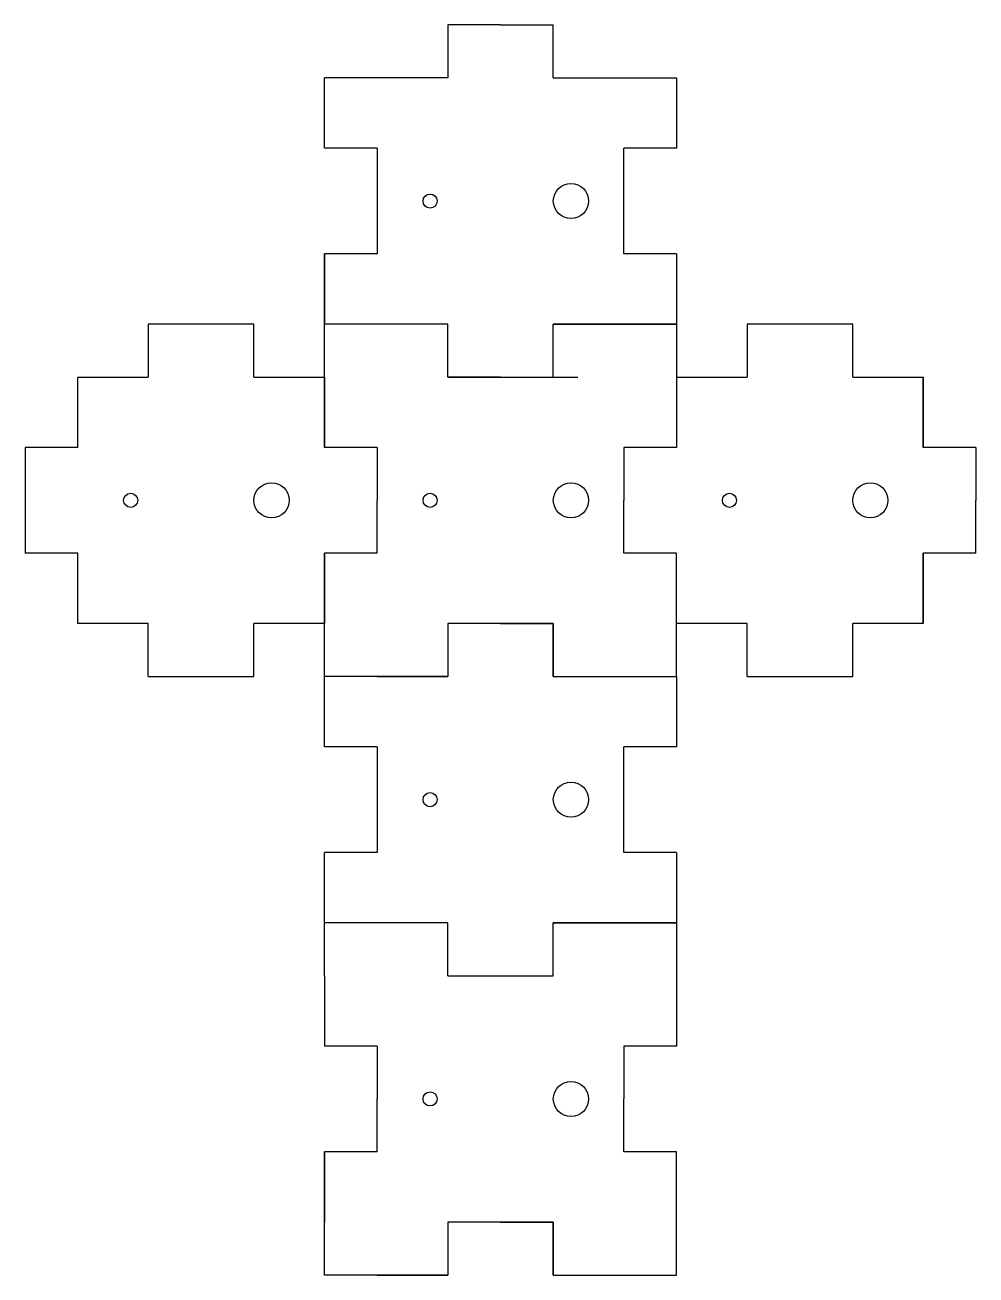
# Model space of a CAD drawing. Header units: millimetres. Extents: x -43 to 92, y -85 to 92.
import ezdxf

# ---------------------------------------------------------------- set-up
doc = ezdxf.new("R2010")
doc.units = ezdxf.units.MM
doc.layers.get('0').update_dxf_attribs({"linetype": 'CONTINUOUS'})

msp = doc.modelspace()

# ---------------------------------------------------------------- linework, layer by layer
for p, q in [((25, 92.5), (17.5, 92.5)), ((17.5, 92.5), (17.5, 85)), ((25, 92.5), (32.5, 92.5)), ((32.5, 85), (32.5, 92.5)), ((0, 75), (0, 85)), ((17.5, 85), (0, 85)), ((32.5, 85), (50, 85)), ((50, 85), (50, 75)), ((7.5, 75), (0, 75)), ((7.5, 75), (7.5, 60)), ((50, 75), (42.5, 75)), ((42.5, 60), (42.5, 75)), ((0, 50), (0, 60)), ((0, 60), (0, 50)), ((7.5, 60), (0, 60)), ((50, 60), (42.5, 60)), ((50, 60), (50, 50)), ((-17.5, 50), (-25, 50)), ((-25, 50), (-25, 42.5)), ((-10, 50), (-17.5, 50)), ((-10, 42.5), (-10, 50)), ((0, 42.5), (0, 50)), ((7.5, 50), (0, 50)), ((17.5, 50), (0, 50)), ((17.5, 50), (7.5, 50)), ((17.5, 42.5), (17.5, 50)), ((17.5, 42.5), (17.5, 50)), ((32.5, 50), (50, 50)), ((42.5, 50), (32.5, 50)), ((32.5, 42.5), (32.5, 50)), ((32.5, 42.5), (32.5, 50)), ((50, 50), (42.5, 50)), ((50, 50), (50, 32.5)), ((60, 50), (60, 42.5)), ((67.5, 50), (60, 50)), ((75, 50), (67.5, 50)), ((75, 42.5), (75, 50)), ((-35, 32.5), (-35, 42.5)), ((-35, 42.5), (-25, 42.5)), ((-10, 42.5), (0, 42.5)), ((0, 42.5), (0, 42.5)), ((0, 42.5), (0, 32.5)), ((17.5, 42.5), (32.5, 42.5)), ((25, 42.5), (17.5, 42.5)), ((25, 42.5), (32.5, 42.5)), ((31.24, 42.5), (36, 42.5)), ((50, 42.5), (60, 42.5)), ((75, 42.5), (85, 42.5)), ((85, 42.5), (85, 42.5)), ((85, 42.5), (85, 32.5)), ((-42.5, 32.5), (-42.5, 17.5)), ((-35, 32.5), (-42.5, 32.5)), ((7.5, 32.5), (0, 32.5)), ((7.5, 32.5), (7.5, 25)), ((42.5, 32.5), (42.5, 25)), ((50, 32.5), (42.5, 32.5)), ((92.5, 32.5), (85, 32.5)), ((92.5, 32.5), (92.5, 25)), ((7.5, 17.5), (7.5, 25)), ((42.5, 17.5), (42.5, 25)), ((92.5, 17.5), (92.5, 25)), ((-35, 17.5), (-42.5, 17.5)), ((-35, 7.5), (-35, 17.5)), ((0, 17.5), (0, 7.5)), ((7.5, 17.5), (0, 17.5)), ((0, 0), (0, 17.5)), ((0, 0), (0, 17.5)), ((50, 17.5), (42.5, 17.5)), ((50, 7.5), (50, 17.5)), ((92.5, 17.5), (85, 17.5)), ((85, 7.5), (85, 17.5)), ((-25, 7.5), (-35, 7.5)), ((-25, 0), (-25, 7.5)), ((0, 7.5), (-10, 7.5)), ((-10, 0), (-10, 7.5)), ((25, 7.5), (17.5, 7.5)), ((25, 7.5), (17.5, 7.5)), ((17.5, 7.5), (17.5, 0)), ((17.5, 7.5), (17.5, 0)), ((25, 7.5), (32.5, 7.5)), ((32.5, 7.5), (25, 7.5)), ((32.5, 0), (32.5, 7.5)), ((32.5, 7.5), (32.5, 0)), ((60, 7.5), (50, 7.5)), ((50, 0), (50, 7.5)), ((60, 0), (60, 7.5)), ((85, 7.5), (75, 7.5)), ((75, 0), (75, 7.5)), ((-25, 0), (-10, 0)), ((17.5, 0), (0, 0)), ((0, -10), (0, 0)), ((7.5, 0), (17.5, 0)), ((32.5, 0), (42.5, 0)), ((32.5, 0), (50, 0)), ((42.5, 0), (42.5, 0)), ((50, 0), (50, -10)), ((60, 0), (75, 0)), ((7.5, -10), (0, -10)), ((7.5, -10), (7.5, -25)), ((50, -10), (42.5, -10)), ((42.5, -25), (42.5, -10)), ((0, -35), (0, -25)), ((7.5, -25), (0, -25)), ((50, -25), (42.5, -25)), ((50, -25), (50, -35)), ((7.5, -35), (0, -35)), ((7.5, -35), (0, -35)), ((0, -42.5), (0, -35)), ((17.5, -35), (0, -35)), ((17.5, -35), (7.5, -35)), ((17.5, -35), (7.5, -35)), ((17.5, -42.5), (17.5, -35)), ((17.5, -42.5), (17.5, -35)), ((32.5, -35), (50, -35)), ((42.5, -35), (32.5, -35)), ((32.5, -42.5), (32.5, -35)), ((32.5, -42.5), (32.5, -35)), ((32.5, -42.5), (32.5, -35)), ((50, -35), (42.5, -35)), ((50, -35), (50, -52.5)), ((0, -42.5), (0, -52.5)), ((0, -42.5), (0, -52.5)), ((0, -42.5), (0, -52.5)), ((0, -42.5), (0, -42.5)), ((17.5, -42.5), (32.5, -42.5)), ((17.5, -42.5), (32.5, -42.5)), ((31.24, -42.5), (32.5, -42.5)), ((31.24, -42.5), (32.5, -42.5)), ((7.5, -52.5), (0, -52.5)), ((7.5, -52.5), (7.5, -60)), ((42.5, -52.5), (42.5, -60)), ((50, -52.5), (42.5, -52.5)), ((7.5, -67.5), (7.5, -60)), ((42.5, -67.5), (42.5, -60)), ((0, -85), (0, -67.5)), ((0, -85), (0, -67.5)), ((0, -67.5), (0, -77.5)), ((7.5, -67.5), (0, -67.5)), ((50, -67.5), (42.5, -67.5)), ((50, -77.5), (50, -67.5)), ((17.5, -77.5), (17.5, -85)), ((17.5, -77.5), (17.5, -85)), ((25, -77.5), (17.5, -77.5)), ((25, -77.5), (17.5, -77.5)), ((25, -77.5), (32.5, -77.5)), ((32.5, -77.5), (25, -77.5)), ((32.5, -85), (32.5, -77.5)), ((32.5, -77.5), (32.5, -85)), ((50, -85), (50, -77.5)), ((17.5, -85), (0, -85)), ((7.5, -85), (17.5, -85)), ((32.5, -85), (42.5, -85)), ((32.5, -85), (50, -85)), ((42.5, -85), (42.5, -85))]:
    msp.add_line(p, q)
for points in [[(0, 42.5), (0, 32.5)], [(85, 42.5), (85, 32.5)], [(85, 17.5), (85, 7.5)]]:
    msp.add_lwpolyline(points, close=True)
for centre, radius in [((35, 67.5), 2.5), ((15, 67.5), 1), ((-7.5, 25), 2.5), ((35, 25), 2.5), ((77.5, 25), 2.5), ((-27.5, 25), 1), ((15, 25), 1), ((57.5, 25), 1), ((35, -17.5), 2.5), ((15, -17.5), 1), ((35, -60), 2.5), ((15, -60), 1)]:
    msp.add_circle(centre, radius)

doc.saveas('drawing.dxf')
